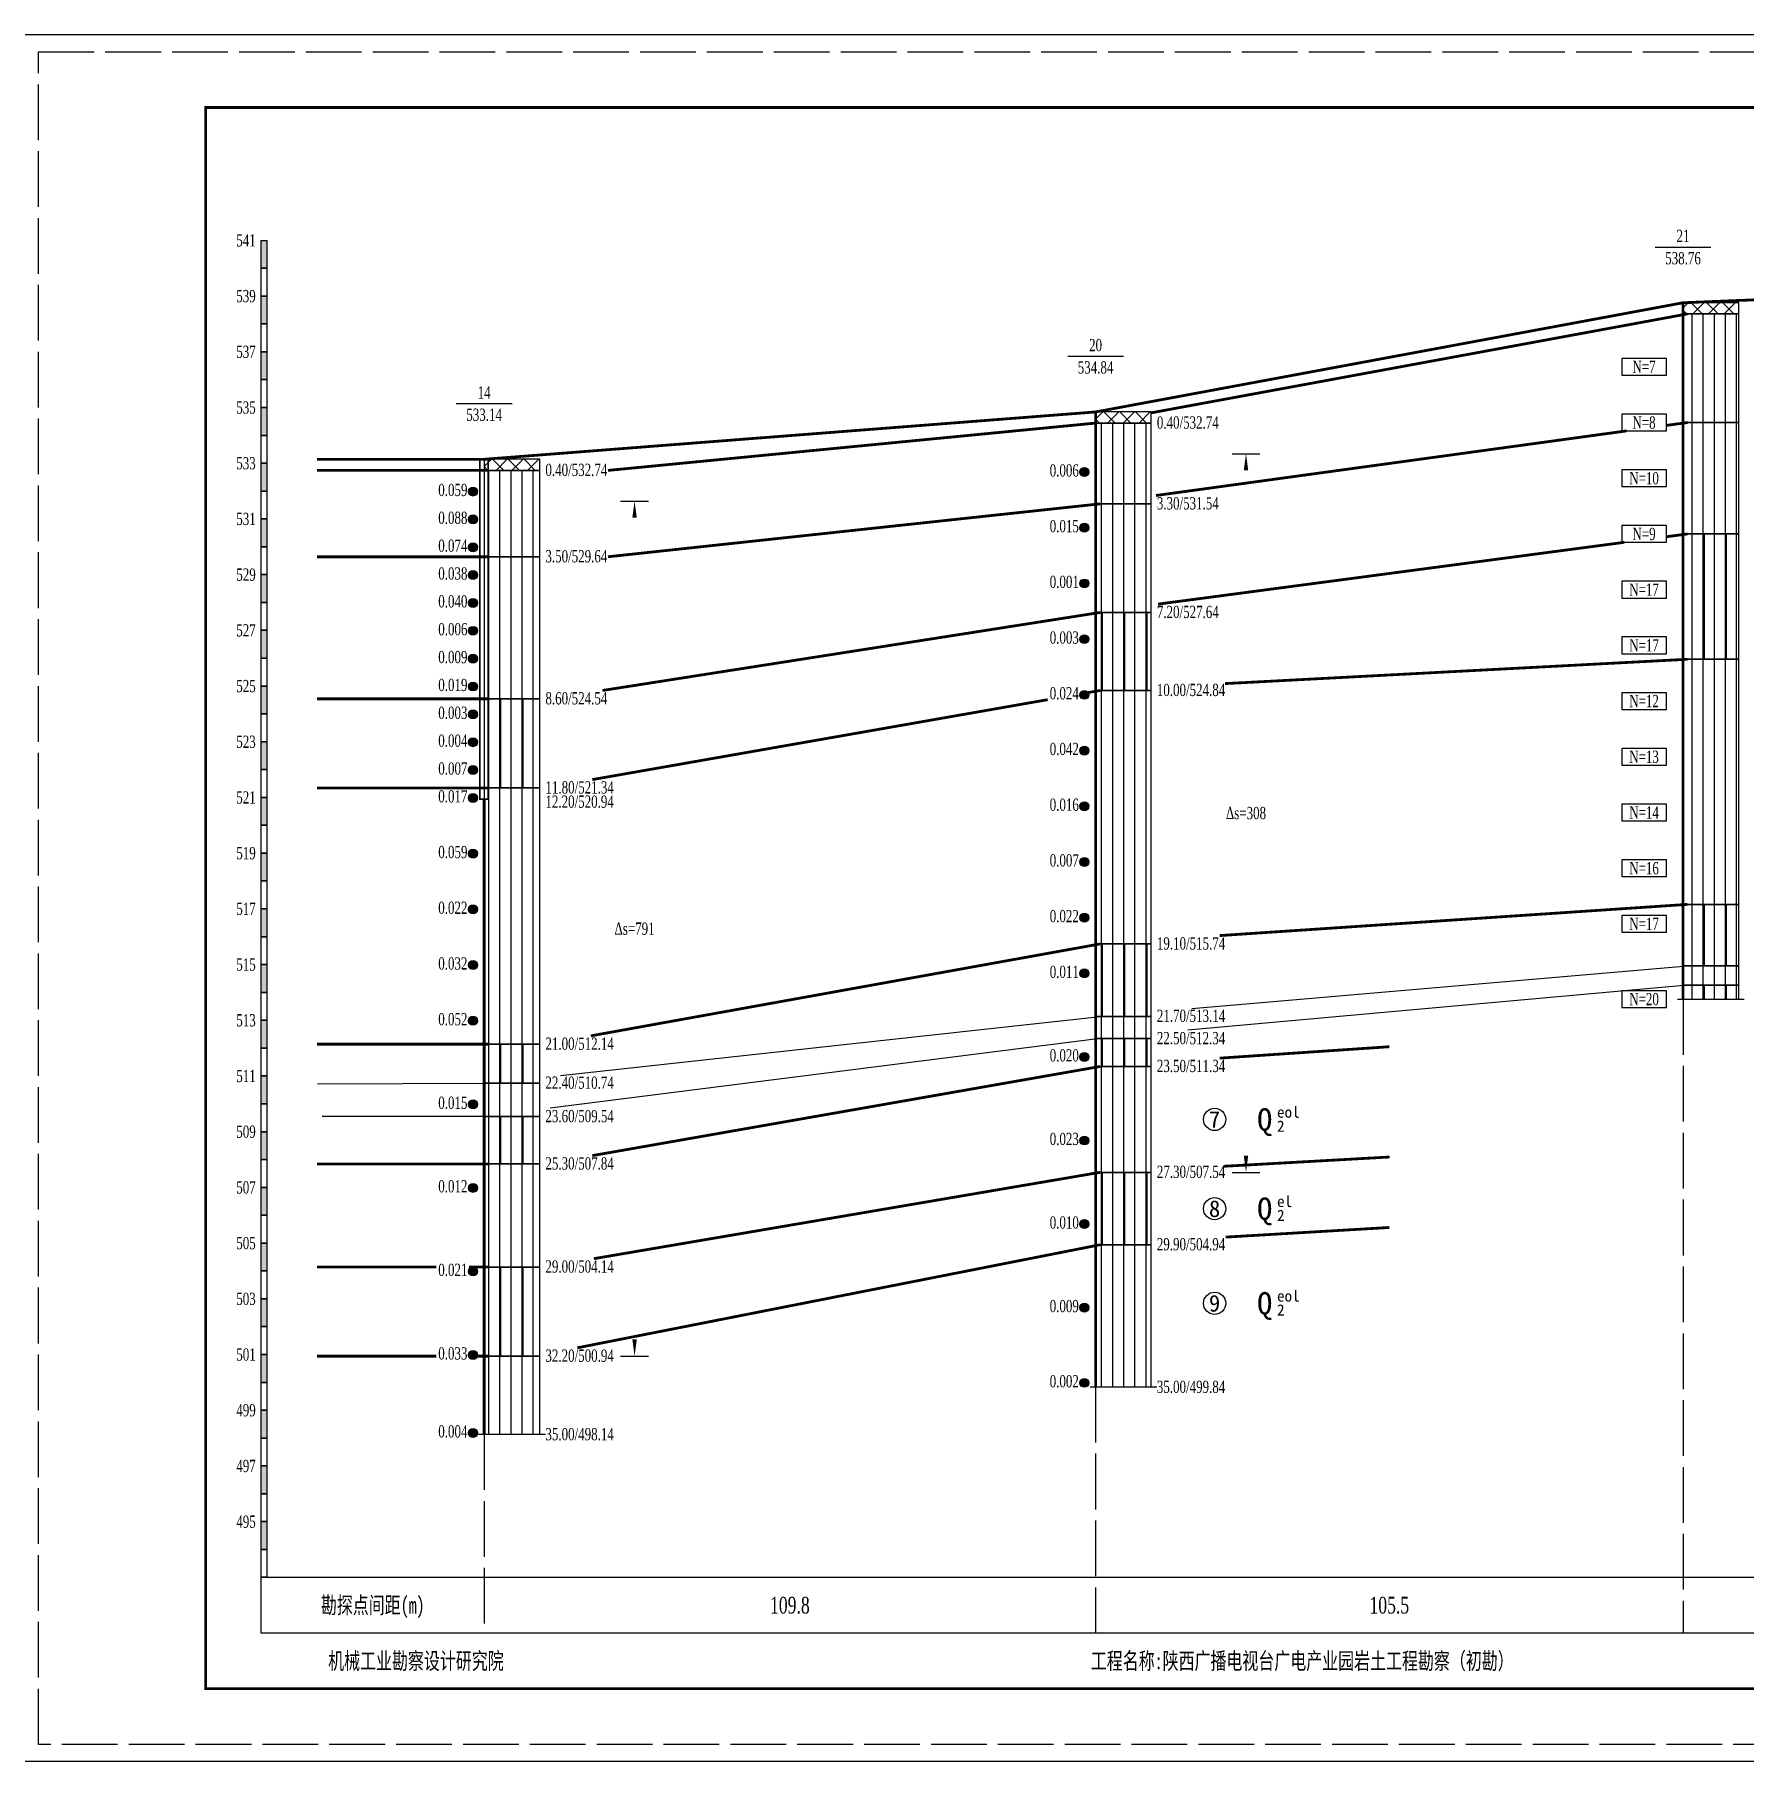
# Model space of a CAD drawing. Header units: millimetres. Extents: x -242 to 4355, y 2409 to 2741.
# Drawn here: x 2080.5 to 2387.4, y 2420 to 2730 of the extents above; entities that cross this region are included whole.
import ezdxf
from ezdxf.enums import TextEntityAlignment as Align

# ---------------------------------------------------------------- set-up
doc = ezdxf.new("R2010")
doc.units = ezdxf.units.MM
doc.linetypes.add('XX', pattern=[12, 10, -2])
doc.layers.add('MASKTEXT', color=7, linetype='Continuous')
doc.layers.add('黄土', color=52, linetype='Continuous')
doc.layers.add('打印边线框', color=3, linetype='Continuous', plot=False)
doc.styles.add('Dzcd', font='TIMES.TTF')
doc.styles.get("Standard").update_dxf_attribs({"font": 'SimSun.ttf'})
pattern_1 = [(45, (2161.1812, -11.947), (-1.4142136, 1.4142136), []), (315, (2161.1812, -11.947), (1.4142136, 1.4142136), [])]
pattern_2 = [(90, (0, 3.1), (-2, 1e-16), [])]
pattern_3 = [(90, (0, 3.1), (-2, 1e-16), []), (90, (0.1, 3.1), (-4, 2e-16), []), (90, (0.2, 3.1), (-4, 2e-16), [])]

# ---------------------------------------------------------------- blocks, each defined once
blk = doc.blocks.new('TL_YZY')
h = blk.add_hatch(color=256)
edge = h.paths.add_edge_path()
edge.add_arc((0, -0.79), 0.8, 0, 360)
blk.add_circle((0, -0.79), 0.8)
blk = doc.blocks.new('TL_BGN')
for p, q in [((0, -3), (0, 0)), ((0, 0), (-8, 0)), ((-8, 0), (-8, -3)), ((-8, -3), (0, -3))]:
    blk.add_line(p, q)

msp = doc.modelspace()

# ---------------------------------------------------------------- hatches: boundary and pattern name
for points in [[(2121.181, 2688.053), (2121.181, 2693.053), (2122.181, 2693.053), (2122.181, 2688.053)], [(2121.181, 2678.053), (2121.181, 2683.053), (2122.181, 2683.053), (2122.181, 2678.053)], [(2121.181, 2668.053), (2121.181, 2673.053), (2122.181, 2673.053), (2122.181, 2668.053)], [(2121.181, 2658.053), (2121.181, 2663.053), (2122.181, 2663.053), (2122.181, 2658.053)], [(2121.181, 2648.053), (2121.181, 2653.053), (2122.181, 2653.053), (2122.181, 2648.053)], [(2121.181, 2638.053), (2121.181, 2643.053), (2122.181, 2643.053), (2122.181, 2638.053)], [(2121.181, 2628.053), (2121.181, 2633.053), (2122.181, 2633.053), (2122.181, 2628.053)], [(2121.181, 2618.053), (2121.181, 2623.053), (2122.181, 2623.053), (2122.181, 2618.053)], [(2121.181, 2608.053), (2121.181, 2613.053), (2122.181, 2613.053), (2122.181, 2608.053)], [(2121.181, 2598.053), (2121.181, 2603.053), (2122.181, 2603.053), (2122.181, 2598.053)], [(2121.181, 2588.053), (2121.181, 2593.053), (2122.181, 2593.053), (2122.181, 2588.053)], [(2121.181, 2578.053), (2121.181, 2583.053), (2122.181, 2583.053), (2122.181, 2578.053)], [(2121.181, 2568.053), (2121.181, 2573.053), (2122.181, 2573.053), (2122.181, 2568.053)], [(2121.181, 2558.053), (2121.181, 2563.053), (2122.181, 2563.053), (2122.181, 2558.053)], [(2121.181, 2548.053), (2121.181, 2553.053), (2122.181, 2553.053), (2122.181, 2548.053)], [(2121.181, 2538.053), (2121.181, 2543.053), (2122.181, 2543.053), (2122.181, 2538.053)], [(2121.181, 2528.053), (2121.181, 2533.053), (2122.181, 2533.053), (2122.181, 2528.053)], [(2121.181, 2518.053), (2121.181, 2523.053), (2122.181, 2523.053), (2122.181, 2518.053)], [(2121.181, 2508.053), (2121.181, 2513.053), (2122.181, 2513.053), (2122.181, 2508.053)], [(2121.181, 2498.053), (2121.181, 2503.053), (2122.181, 2503.053), (2122.181, 2498.053)], [(2121.181, 2488.053), (2121.181, 2493.053), (2122.181, 2493.053), (2122.181, 2488.053)], [(2121.181, 2478.053), (2121.181, 2483.053), (2122.181, 2483.053), (2122.181, 2478.053)], [(2121.181, 2468.053), (2121.181, 2473.053), (2122.181, 2473.053), (2122.181, 2468.053)], [(2121.181, 2458.053), (2121.181, 2463.053), (2122.181, 2463.053), (2122.181, 2458.053)]]:
    msp.add_hatch(color=0).paths.add_polyline_path(points)
h = msp.add_hatch()
h.set_pattern_fill('素填土', color=0, scale=0.5, style=0)
h.set_pattern_definition(pattern_1)
h.paths.add_polyline_path([(2376.381, 2681.853), (2376.381, 2679.853), (2386.381, 2679.853), (2386.381, 2681.853)])
h = msp.add_hatch()
h.set_pattern_fill('素填土', color=0, scale=0.5, style=0)
h.set_pattern_definition([(45, (2270.9312, -3.447), (-1.4142136, 1.4142136), []), (315, (2270.9312, -3.447), (1.4142136, 1.4142136), [])])
h.paths.add_polyline_path([(2270.931, 2662.253), (2270.931, 2660.253), (2280.931, 2660.253), (2280.931, 2662.253)])
h = msp.add_hatch()
h.set_pattern_fill('素填土', color=0, scale=0.5, style=0)
h.set_pattern_definition(pattern_1)
h.paths.add_polyline_path([(2161.181, 2653.753), (2161.181, 2651.753), (2171.181, 2651.753), (2171.181, 2653.753)])
h = msp.add_hatch()
h.set_pattern_fill('古土壤', color=0, scale=0.5, style=0)
h.set_pattern_definition(pattern_3)
h.paths.add_polyline_path([(2376.381, 2640.353), (2376.381, 2617.853), (2386.381, 2617.853), (2386.381, 2640.353)])
h = msp.add_hatch()
h.set_pattern_fill('古土壤', color=0, scale=0.5, style=0)
h.set_pattern_definition(pattern_3)
h.paths.add_polyline_path([(2270.931, 2626.253), (2270.931, 2612.253), (2280.931, 2612.253), (2280.931, 2626.253)])
h = msp.add_hatch()
h.set_pattern_fill('古土壤', color=0, scale=0.5, style=0)
h.set_pattern_definition(pattern_3)
h.paths.add_polyline_path([(2161.181, 2610.753), (2161.181, 2594.753), (2171.181, 2594.753), (2171.181, 2610.753)])
h = msp.add_hatch()
h.set_pattern_fill('古土壤', color=0, scale=0.5, style=0)
h.set_pattern_definition(pattern_3)
h.paths.add_polyline_path([(2376.381, 2573.853), (2376.381, 2562.853), (2386.381, 2562.853), (2386.381, 2573.853)])
h = msp.add_hatch()
h.set_pattern_fill('古土壤', color=0, scale=0.5, style=0)
h.set_pattern_definition(pattern_3)
h.paths.add_polyline_path([(2270.931, 2566.753), (2270.931, 2553.753), (2280.931, 2553.753), (2280.931, 2566.753)])
h = msp.add_hatch()
h.set_pattern_fill('古土壤', color=0, scale=0.5, style=0)
h.set_pattern_definition(pattern_3)
h.paths.add_polyline_path([(2376.381, 2559.353), (2376.381, 2556.853), (2386.381, 2556.853), (2386.381, 2559.353)])
h = msp.add_hatch()
h.set_pattern_fill('古土壤', color=0, scale=0.5, style=0)
h.set_pattern_definition(pattern_3)
h.paths.add_polyline_path([(2161.181, 2548.753), (2161.181, 2541.753), (2171.181, 2541.753), (2171.181, 2548.753)])
h = msp.add_hatch()
h.set_pattern_fill('古土壤', color=0, scale=0.5, style=0)
h.set_pattern_definition(pattern_3)
h.paths.add_polyline_path([(2270.931, 2549.753), (2270.931, 2544.753), (2280.931, 2544.753), (2280.931, 2549.753)])
h = msp.add_hatch()
h.set_pattern_fill('古土壤', color=0, scale=0.5, style=0)
h.set_pattern_definition(pattern_3)
h.paths.add_polyline_path([(2161.181, 2535.753), (2161.181, 2527.253), (2171.181, 2527.253), (2171.181, 2535.753)])
h = msp.add_hatch()
h.set_pattern_fill('古土壤', color=0, scale=0.5, style=0)
h.set_pattern_definition(pattern_3)
h.paths.add_polyline_path([(2270.931, 2525.753), (2270.931, 2512.753), (2280.931, 2512.753), (2280.931, 2525.753)])
h = msp.add_hatch()
h.set_pattern_fill('古土壤', color=0, scale=0.5, style=0)
h.set_pattern_definition(pattern_3)
h.paths.add_polyline_path([(2161.181, 2508.753), (2161.181, 2492.753), (2171.181, 2492.753), (2171.181, 2508.753)])
at = {"layer": '黄土'}
h = msp.add_hatch(dxfattribs=at)
h.set_pattern_fill('黄土', color=0, scale=0.5, style=0)
h.set_pattern_definition(pattern_2)
h.paths.add_polyline_path([(2376.381, 2679.853), (2376.381, 2660.353), (2386.381, 2660.353), (2386.381, 2679.853)])
h = msp.add_hatch(dxfattribs=at)
h.set_pattern_fill('黄土', color=0, scale=0.5, style=0)
h.set_pattern_definition(pattern_2)
h.paths.add_polyline_path([(2270.931, 2660.253), (2270.931, 2645.753), (2280.931, 2645.753), (2280.931, 2660.253)])
h = msp.add_hatch(dxfattribs=at)
h.set_pattern_fill('黄土', color=0, scale=0.5, style=0)
h.set_pattern_definition(pattern_2)
h.paths.add_polyline_path([(2376.381, 2660.353), (2376.381, 2640.353), (2386.381, 2640.353), (2386.381, 2660.353)])
h = msp.add_hatch(dxfattribs=at)
h.set_pattern_fill('黄土', color=0, scale=0.5, style=0)
h.set_pattern_definition(pattern_2)
h.paths.add_polyline_path([(2161.181, 2651.753), (2161.181, 2636.253), (2171.181, 2636.253), (2171.181, 2651.753)])
h = msp.add_hatch(dxfattribs=at)
h.set_pattern_fill('黄土', color=0, scale=0.5, style=0)
h.set_pattern_definition(pattern_2)
h.paths.add_polyline_path([(2270.931, 2645.753), (2270.931, 2626.253), (2280.931, 2626.253), (2280.931, 2645.753)])
h = msp.add_hatch(dxfattribs=at)
h.set_pattern_fill('黄土', color=0, scale=0.5, style=0)
h.set_pattern_definition(pattern_2)
h.paths.add_polyline_path([(2161.181, 2636.253), (2161.181, 2610.753), (2171.181, 2610.753), (2171.181, 2636.253)])
h = msp.add_hatch(dxfattribs=at)
h.set_pattern_fill('黄土', color=0, scale=0.5, style=0)
h.set_pattern_definition(pattern_2)
h.paths.add_polyline_path([(2376.381, 2617.853), (2376.381, 2573.853), (2386.381, 2573.853), (2386.381, 2617.853)])
h = msp.add_hatch(dxfattribs=at)
h.set_pattern_fill('黄土', color=0, scale=0.5, style=0)
h.set_pattern_definition(pattern_2)
h.paths.add_polyline_path([(2270.931, 2612.253), (2270.931, 2566.753), (2280.931, 2566.753), (2280.931, 2612.253)])
h = msp.add_hatch(dxfattribs=at)
h.set_pattern_fill('黄土', color=0, scale=0.5, style=0)
h.set_pattern_definition(pattern_2)
h.paths.add_polyline_path([(2161.181, 2594.753), (2161.181, 2548.753), (2171.181, 2548.753), (2171.181, 2594.753)])
h = msp.add_hatch(dxfattribs=at)
h.set_pattern_fill('黄土', color=0, scale=0.5, style=0)
h.set_pattern_definition(pattern_2)
h.paths.add_polyline_path([(2376.381, 2562.853), (2376.381, 2559.353), (2386.381, 2559.353), (2386.381, 2562.853)])
h = msp.add_hatch(dxfattribs=at)
h.set_pattern_fill('黄土', color=0, scale=0.5, style=0)
h.set_pattern_definition(pattern_2)
h.paths.add_polyline_path([(2270.931, 2553.753), (2270.931, 2549.753), (2280.931, 2549.753), (2280.931, 2553.753)])
h = msp.add_hatch(dxfattribs=at)
h.set_pattern_fill('黄土', color=0, scale=0.5, style=0)
h.set_pattern_definition(pattern_2)
h.paths.add_polyline_path([(2270.931, 2544.753), (2270.931, 2525.753), (2280.931, 2525.753), (2280.931, 2544.753)])
h = msp.add_hatch(dxfattribs=at)
h.set_pattern_fill('黄土', color=0, scale=0.5, style=0)
h.set_pattern_definition(pattern_2)
h.paths.add_polyline_path([(2161.181, 2541.753), (2161.181, 2535.753), (2171.181, 2535.753), (2171.181, 2541.753)])
h = msp.add_hatch(dxfattribs=at)
h.set_pattern_fill('黄土', color=0, scale=0.5, style=0)
h.set_pattern_definition(pattern_2)
h.paths.add_polyline_path([(2161.181, 2527.253), (2161.181, 2508.753), (2171.181, 2508.753), (2171.181, 2527.253)])
h = msp.add_hatch(dxfattribs=at)
h.set_pattern_fill('黄土', color=0, scale=0.5, style=0)
h.set_pattern_definition(pattern_2)
h.paths.add_polyline_path([(2270.931, 2512.753), (2270.931, 2487.253), (2280.931, 2487.253), (2280.931, 2512.753)])
h = msp.add_hatch(dxfattribs=at)
h.set_pattern_fill('黄土', color=0, scale=0.5, style=0)
h.set_pattern_definition(pattern_2)
h.paths.add_polyline_path([(2161.181, 2492.753), (2161.181, 2478.753), (2171.181, 2478.753), (2171.181, 2492.753)])

# ---------------------------------------------------------------- linework, layer by layer
at = {"color": 0}
for p, q in [((2371.381, 2691.853), (2381.381, 2691.853)), ((2265.931, 2672.253), (2275.931, 2672.253)), ((2156.181, 2663.753), (2166.181, 2663.753)), ((2295.431, 2654.753), (2300.431, 2654.753)), ((2185.681, 2646.253), (2190.681, 2646.253)), ((2288.208, 2555.153), (2377.181, 2562.853)), ((2377.181, 2559.353), (2287.492, 2551.253)), ((2375.381, 2556.853), (2387.381, 2556.853)), ((2174.874, 2543.153), (2271.731, 2553.753)), ((2271.731, 2549.753), (2173.029, 2537.253)), ((2131.281, 2541.653), (2161.981, 2541.753)), ((2161.181, 2535.753), (2132.081, 2535.753)), ((2295.431, 2525.753), (2300.431, 2525.753)), ((2185.681, 2492.753), (2190.681, 2492.753)), ((2269.931, 2487.253), (2281.931, 2487.253)), ((2160.181, 2478.753), (2172.181, 2478.753))]:
    msp.add_line(p, q, dxfattribs=at)
at = {"color": 0, "linetype": 'XX'}
for p, q in [((2376.381, 2556.853), (2376.381, 2443.053)), ((2270.931, 2487.253), (2270.931, 2443.053)), ((2161.181, 2478.753), (2161.181, 2443.053))]:
    msp.add_line(p, q, dxfattribs=at)
at = {"color": 0, "const_width": 0.5}
msp.add_lwpolyline([(2111.181, 2433.053), (2111.181, 2716.903), (2733.391, 2716.903), (2733.391, 2433.053)], close=True, dxfattribs=at)
at = {"color": 0}
for points in [[(2121.181, 2688.053), (2121.181, 2693.053), (2122.181, 2693.053), (2122.181, 2688.053)], [(2121.181, 2683.053), (2121.181, 2688.053), (2122.181, 2688.053), (2122.181, 2683.053)], [(2121.181, 2678.053), (2121.181, 2683.053), (2122.181, 2683.053), (2122.181, 2678.053)], [(2376.381, 2681.853), (2376.381, 2679.853), (2386.381, 2679.853), (2386.381, 2681.853)], [(2376.381, 2679.853), (2376.381, 2660.353), (2386.381, 2660.353), (2386.381, 2679.853)], [(2121.181, 2673.053), (2121.181, 2678.053), (2122.181, 2678.053), (2122.181, 2673.053)], [(2121.181, 2668.053), (2121.181, 2673.053), (2122.181, 2673.053), (2122.181, 2668.053)], [(2121.181, 2663.053), (2121.181, 2668.053), (2122.181, 2668.053), (2122.181, 2663.053)], [(2121.181, 2658.053), (2121.181, 2663.053), (2122.181, 2663.053), (2122.181, 2658.053)], [(2270.931, 2662.253), (2270.931, 2660.253), (2280.931, 2660.253), (2280.931, 2662.253)], [(2270.931, 2660.253), (2270.931, 2645.753), (2280.931, 2645.753), (2280.931, 2660.253)], [(2376.381, 2660.353), (2376.381, 2640.353), (2386.381, 2640.353), (2386.381, 2660.353)], [(2121.181, 2653.053), (2121.181, 2658.053), (2122.181, 2658.053), (2122.181, 2653.053)], [(2161.181, 2653.753), (2161.181, 2651.753), (2171.181, 2651.753), (2171.181, 2653.753)], [(2121.181, 2648.053), (2121.181, 2653.053), (2122.181, 2653.053), (2122.181, 2648.053)], [(2161.181, 2651.753), (2161.181, 2636.253), (2171.181, 2636.253), (2171.181, 2651.753)], [(2121.181, 2643.053), (2121.181, 2648.053), (2122.181, 2648.053), (2122.181, 2643.053)], [(2270.931, 2645.753), (2270.931, 2626.253), (2280.931, 2626.253), (2280.931, 2645.753)], [(2121.181, 2638.053), (2121.181, 2643.053), (2122.181, 2643.053), (2122.181, 2638.053)], [(2376.381, 2640.353), (2376.381, 2617.853), (2386.381, 2617.853), (2386.381, 2640.353)], [(2121.181, 2633.053), (2121.181, 2638.053), (2122.181, 2638.053), (2122.181, 2633.053)], [(2161.181, 2636.253), (2161.181, 2610.753), (2171.181, 2610.753), (2171.181, 2636.253)], [(2121.181, 2628.053), (2121.181, 2633.053), (2122.181, 2633.053), (2122.181, 2628.053)], [(2121.181, 2623.053), (2121.181, 2628.053), (2122.181, 2628.053), (2122.181, 2623.053)], [(2270.931, 2626.253), (2270.931, 2612.253), (2280.931, 2612.253), (2280.931, 2626.253)], [(2121.181, 2618.053), (2121.181, 2623.053), (2122.181, 2623.053), (2122.181, 2618.053)], [(2121.181, 2613.053), (2121.181, 2618.053), (2122.181, 2618.053), (2122.181, 2613.053)], [(2376.381, 2617.853), (2376.381, 2573.853), (2386.381, 2573.853), (2386.381, 2617.853)], [(2121.181, 2608.053), (2121.181, 2613.053), (2122.181, 2613.053), (2122.181, 2608.053)], [(2161.181, 2610.753), (2161.181, 2594.753), (2171.181, 2594.753), (2171.181, 2610.753)], [(2270.931, 2612.253), (2270.931, 2566.753), (2280.931, 2566.753), (2280.931, 2612.253)], [(2121.181, 2603.053), (2121.181, 2608.053), (2122.181, 2608.053), (2122.181, 2603.053)], [(2121.181, 2598.053), (2121.181, 2603.053), (2122.181, 2603.053), (2122.181, 2598.053)], [(2121.181, 2593.053), (2121.181, 2598.053), (2122.181, 2598.053), (2122.181, 2593.053)], [(2161.181, 2594.753), (2161.181, 2548.753), (2171.181, 2548.753), (2171.181, 2594.753)], [(2121.181, 2588.053), (2121.181, 2593.053), (2122.181, 2593.053), (2122.181, 2588.053)], [(2121.181, 2583.053), (2121.181, 2588.053), (2122.181, 2588.053), (2122.181, 2583.053)], [(2121.181, 2578.053), (2121.181, 2583.053), (2122.181, 2583.053), (2122.181, 2578.053)], [(2121.181, 2573.053), (2121.181, 2578.053), (2122.181, 2578.053), (2122.181, 2573.053)], [(2121.181, 2568.053), (2121.181, 2573.053), (2122.181, 2573.053), (2122.181, 2568.053)], [(2376.381, 2573.853), (2376.381, 2562.853), (2386.381, 2562.853), (2386.381, 2573.853)], [(2121.181, 2563.053), (2121.181, 2568.053), (2122.181, 2568.053), (2122.181, 2563.053)], [(2270.931, 2566.753), (2270.931, 2553.753), (2280.931, 2553.753), (2280.931, 2566.753)], [(2121.181, 2558.053), (2121.181, 2563.053), (2122.181, 2563.053), (2122.181, 2558.053)], [(2376.381, 2562.853), (2376.381, 2559.353), (2386.381, 2559.353), (2386.381, 2562.853)], [(2121.181, 2553.053), (2121.181, 2558.053), (2122.181, 2558.053), (2122.181, 2553.053)], [(2376.381, 2559.353), (2376.381, 2556.853), (2386.381, 2556.853), (2386.381, 2559.353)], [(2121.181, 2548.053), (2121.181, 2553.053), (2122.181, 2553.053), (2122.181, 2548.053)], [(2270.931, 2553.753), (2270.931, 2549.753), (2280.931, 2549.753), (2280.931, 2553.753)], [(2161.181, 2548.753), (2161.181, 2541.753), (2171.181, 2541.753), (2171.181, 2548.753)], [(2270.931, 2549.753), (2270.931, 2544.753), (2280.931, 2544.753), (2280.931, 2549.753)], [(2121.181, 2543.053), (2121.181, 2548.053), (2122.181, 2548.053), (2122.181, 2543.053)], [(2121.181, 2538.053), (2121.181, 2543.053), (2122.181, 2543.053), (2122.181, 2538.053)], [(2270.931, 2544.753), (2270.931, 2525.753), (2280.931, 2525.753), (2280.931, 2544.753)], [(2161.181, 2541.753), (2161.181, 2535.753), (2171.181, 2535.753), (2171.181, 2541.753)], [(2121.181, 2533.053), (2121.181, 2538.053), (2122.181, 2538.053), (2122.181, 2533.053)], [(2121.181, 2528.053), (2121.181, 2533.053), (2122.181, 2533.053), (2122.181, 2528.053)], [(2161.181, 2535.753), (2161.181, 2527.253), (2171.181, 2527.253), (2171.181, 2535.753)], [(2121.181, 2523.053), (2121.181, 2528.053), (2122.181, 2528.053), (2122.181, 2523.053)], [(2161.181, 2527.253), (2161.181, 2508.753), (2171.181, 2508.753), (2171.181, 2527.253)], [(2270.931, 2525.753), (2270.931, 2512.753), (2280.931, 2512.753), (2280.931, 2525.753)], [(2121.181, 2518.053), (2121.181, 2523.053), (2122.181, 2523.053), (2122.181, 2518.053)], [(2121.181, 2513.053), (2121.181, 2518.053), (2122.181, 2518.053), (2122.181, 2513.053)], [(2121.181, 2508.053), (2121.181, 2513.053), (2122.181, 2513.053), (2122.181, 2508.053)], [(2270.931, 2512.753), (2270.931, 2487.253), (2280.931, 2487.253), (2280.931, 2512.753)], [(2121.181, 2503.053), (2121.181, 2508.053), (2122.181, 2508.053), (2122.181, 2503.053)], [(2161.181, 2508.753), (2161.181, 2492.753), (2171.181, 2492.753), (2171.181, 2508.753)], [(2121.181, 2498.053), (2121.181, 2503.053), (2122.181, 2503.053), (2122.181, 2498.053)], [(2121.181, 2493.053), (2121.181, 2498.053), (2122.181, 2498.053), (2122.181, 2493.053)], [(2121.181, 2488.053), (2121.181, 2493.053), (2122.181, 2493.053), (2122.181, 2488.053)], [(2161.181, 2492.753), (2161.181, 2478.753), (2171.181, 2478.753), (2171.181, 2492.753)], [(2121.181, 2483.053), (2121.181, 2488.053), (2122.181, 2488.053), (2122.181, 2483.053)], [(2121.181, 2478.053), (2121.181, 2483.053), (2122.181, 2483.053), (2122.181, 2478.053)], [(2121.181, 2473.053), (2121.181, 2478.053), (2122.181, 2478.053), (2122.181, 2473.053)], [(2121.181, 2468.053), (2121.181, 2473.053), (2122.181, 2473.053), (2122.181, 2468.053)], [(2121.181, 2463.053), (2121.181, 2468.053), (2122.181, 2468.053), (2122.181, 2463.053)], [(2121.181, 2458.053), (2121.181, 2463.053), (2122.181, 2463.053), (2122.181, 2458.053)], [(2121.181, 2453.053), (2121.181, 2458.053), (2122.181, 2458.053), (2122.181, 2453.053)], [(2121.181, 2453.053), (2723.391, 2453.053), (2723.391, 2443.053), (2121.181, 2443.053)]]:
    msp.add_lwpolyline(points, close=True, dxfattribs=at)
at = {"color": 0, "const_width": 0.5}
for points in [[(2131.181, 2653.753), (2161.181, 2653.753), (2188.619, 2655.878), (2216.056, 2658.003), (2243.494, 2660.128), (2270.931, 2662.253), (2297.294, 2667.153), (2323.656, 2672.053), (2350.019, 2676.953), (2376.381, 2681.853), (2401.979, 2682.903), (2427.576, 2683.953), (2453.174, 2685.003), (2478.771, 2686.053), (2504.394, 2686.265), (2530.016, 2686.478), (2555.639, 2686.69), (2581.261, 2686.903), (2591.261, 2686.903)], [(2280.931, 2662.098), (2377.181, 2679.853)], [(2183.396, 2651.753), (2270.931, 2660.253)], [(2373.381, 2659.831), (2377.181, 2660.353)], [(2281.762, 2647.253), (2366.256, 2658.853)], [(2161.981, 2651.753), (2131.181, 2651.753)], [(2183.396, 2636.253), (2271.731, 2645.753)], [(2282.15, 2627.753), (2365.868, 2638.853)], [(2373.381, 2639.849), (2377.181, 2640.353)], [(2161.981, 2636.253), (2131.181, 2636.253)], [(2182.428, 2612.253), (2271.731, 2626.253)], [(2294.161, 2613.486), (2377.181, 2617.853)], [(2161.981, 2610.753), (2131.181, 2610.753)], [(2180.586, 2596.253), (2262.337, 2610.604)], [(2268.412, 2611.67), (2271.731, 2612.253)], [(2161.981, 2594.753), (2131.181, 2594.753)], [(2293.22, 2568.253), (2377.181, 2573.853)], [(2180.328, 2550.253), (2271.731, 2566.753)], [(2161.981, 2548.753), (2131.181, 2548.753)], [(2293.22, 2546.253), (2323.656, 2548.301)], [(2180.586, 2528.753), (2271.731, 2544.753)], [(2161.981, 2527.253), (2131.181, 2527.253)], [(2293.933, 2526.838), (2323.7, 2528.506)], [(2180.865, 2510.253), (2271.731, 2525.753)], [(2294.3, 2514.127), (2323.648, 2515.853)], [(2177.902, 2494.253), (2271.731, 2512.753)], [(2152.587, 2508.753), (2131.181, 2508.753)], [(2161.981, 2508.753), (2158.464, 2508.753)], [(2152.587, 2492.753), (2131.181, 2492.753)], [(2161.981, 2492.753), (2158.552, 2492.753)]]:
    msp.add_lwpolyline(points, dxfattribs=at)
at = {"color": 0}
for points in [[(2376.381, 2681.853, 0.5, 0.5, 0), (2376.381, 2556.853, 0, 0, 0)], [(2270.931, 2662.253, 0.5, 0.5, 0), (2270.931, 2487.253, 0, 0, 0)], [(2160.431, 2653.753, 0.3, 0.3, 0), (2160.431, 2592.753, 0.3, 0.3, 0), (2161.931, 2592.753, 0.3, 0.3, 0), (2161.931, 2653.753, 0, 0, 0)], [(2297.931, 2591.753, 0, 0, 0), (2297.931, 2654.753, 0, 0.8, 0), (2297.931, 2651.753, 0, 0, 0)], [(2188.181, 2571.003, 0, 0, 0), (2188.181, 2646.253, 0, 0.8, 0), (2188.181, 2643.253, 0, 0, 0)], [(2161.181, 2592.753, 0.5, 0.5, 0), (2161.181, 2478.753, 0, 0, 0)], [(2297.931, 2588.753, 0, 0, 0), (2297.931, 2525.753, 0, 0.8, 0), (2297.931, 2528.753, 0, 0, 0)], [(2188.181, 2568.003, 0, 0, 0), (2188.181, 2492.753, 0, 0.8, 0), (2188.181, 2495.753, 0, 0, 0)]]:
    msp.add_lwpolyline(points, format="xyseb", dxfattribs=at)
for centre in [(2292.294, 2535.253), (2292.294, 2519.232), (2292.294, 2502.253)]:
    msp.add_circle(centre, 2, dxfattribs=at)
at = {"layer": '打印边线框'}
msp.add_lwpolyline([(-80, 2420), (-80, 2730), (4354.562, 2730), (4354.562, 2420), (-80, 2420)], dxfattribs=at)
at = {"layer": '打印边线框', "color": 3, "linetype": 'XX'}
msp.add_lwpolyline([(2081.181, 2423.053), (2081.181, 2726.903), (2743.391, 2726.903), (2743.391, 2423.053)], close=True, dxfattribs=at)

# ---------------------------------------------------------------- block references
at = {"color": 0}
for name, p in [('TL_BGN', (2373.381, 2671.853)), ('TL_BGN', (2373.381, 2661.853)), ('TL_YZY', (2268.931, 2652.253)), ('TL_BGN', (2373.381, 2651.853)), ('TL_YZY', (2159.181, 2648.753)), ('TL_YZY', (2159.181, 2643.753)), ('TL_YZY', (2268.931, 2642.253)), ('TL_BGN', (2373.381, 2641.853)), ('TL_YZY', (2159.181, 2638.753)), ('TL_YZY', (2159.181, 2633.753)), ('TL_YZY', (2268.931, 2632.253)), ('TL_BGN', (2373.381, 2631.853)), ('TL_YZY', (2159.181, 2628.753)), ('TL_YZY', (2159.181, 2623.753)), ('TL_YZY', (2268.931, 2622.253)), ('TL_BGN', (2373.381, 2621.853)), ('TL_YZY', (2159.181, 2618.753)), ('TL_YZY', (2159.181, 2613.753)), ('TL_YZY', (2268.931, 2612.253)), ('TL_BGN', (2373.381, 2611.853)), ('TL_YZY', (2159.181, 2608.753)), ('TL_YZY', (2159.181, 2603.753)), ('TL_YZY', (2268.931, 2602.253)), ('TL_BGN', (2373.381, 2601.853)), ('TL_YZY', (2159.181, 2598.753)), ('TL_YZY', (2159.181, 2593.753)), ('TL_YZY', (2268.931, 2592.253)), ('TL_BGN', (2373.381, 2591.853)), ('TL_YZY', (2159.181, 2583.753)), ('TL_YZY', (2268.931, 2582.253)), ('TL_BGN', (2373.381, 2581.853)), ('TL_YZY', (2159.181, 2573.753)), ('TL_YZY', (2268.931, 2572.253)), ('TL_BGN', (2373.381, 2571.853)), ('TL_YZY', (2159.181, 2563.753)), ('TL_YZY', (2268.931, 2562.253)), ('TL_BGN', (2373.381, 2558.353)), ('TL_YZY', (2159.181, 2553.753)), ('TL_YZY', (2268.931, 2547.253)), ('TL_YZY', (2159.181, 2538.753)), ('TL_YZY', (2268.931, 2532.253)), ('TL_YZY', (2159.181, 2523.753)), ('TL_YZY', (2268.931, 2517.253)), ('TL_YZY', (2159.181, 2508.753)), ('TL_YZY', (2268.931, 2502.253)), ('TL_YZY', (2159.181, 2493.753)), ('TL_YZY', (2268.931, 2488.753)), ('TL_YZY', (2159.181, 2479.753))]:
    msp.add_blockref(name, p, dxfattribs=at)

# ---------------------------------------------------------------- texts
at = {"color": 0, "style": 'Dzcd', "width": 0.7}
for s, p in [('541', (2120.181, 2693.053)), ('539', (2120.181, 2683.053)), ('537', (2120.181, 2673.053)), ('535', (2120.181, 2663.053)), ('533', (2120.181, 2653.053)), ('531', (2120.181, 2643.053)), ('529', (2120.181, 2633.053)), ('527', (2120.181, 2623.053)), ('525', (2120.181, 2613.053)), ('523', (2120.181, 2603.053)), ('521', (2120.181, 2593.053)), ('519', (2120.181, 2583.053)), ('517', (2120.181, 2573.053)), ('515', (2120.181, 2563.053)), ('513', (2120.181, 2553.053)), ('511', (2120.181, 2543.053)), ('509', (2120.181, 2533.053)), ('507', (2120.181, 2523.053)), ('505', (2120.181, 2513.053)), ('503', (2120.181, 2503.053)), ('501', (2120.181, 2493.053)), ('499', (2120.181, 2483.053)), ('497', (2120.181, 2473.053)), ('495', (2120.181, 2463.053))]:
    msp.add_text(s, height=2.2, dxfattribs=at).set_placement(p, align=Align.MIDDLE_RIGHT)
for s, height, p in [('21', 2.2, (2376.381, 2693.853)), ('538.76', 2.2, (2376.381, 2689.853)), ('20', 2.2, (2270.931, 2674.253)), ('534.84', 2.2, (2270.931, 2670.253)), ('14', 2.2, (2161.181, 2665.753)), ('533.14', 2.2, (2161.181, 2661.753)), ('109.8', 3, (2216.056, 2448.053)), ('105.5', 3, (2323.656, 2448.053))]:
    msp.add_text(s, height=height, dxfattribs=at).set_placement(p, align=Align.MIDDLE_CENTER)
for s, p in [('12.20/520.94', (2172.181, 2592.305)), ('35.00/499.84', (2281.931, 2487.253)), ('35.00/498.14', (2172.181, 2478.753))]:
    msp.add_text(s, height=2.2, dxfattribs=at).set_placement(p, align=Align.MIDDLE_LEFT)
at = {"color": 0}
for s, p in [('7', (2292.294, 2535.253)), ('8', (2292.294, 2519.232)), ('9', (2292.294, 2502.253))]:
    msp.add_text(s, height=3, dxfattribs=at).set_placement(p, align=Align.MIDDLE_CENTER)
at = {"color": 0, "width": 0.7}
msp.add_text('勘探点间距(m)', height=3, dxfattribs=at).set_placement((2141.181, 2448.053), align=Align.MIDDLE_CENTER)
for s, p in [('机械工业勘察设计研究院', (2133.181, 2438.053)), ('工程名称:陕西广播电视台广电产业园岩土工程勘察（初勘）', (2270.077, 2438.053))]:
    msp.add_text(s, height=3, dxfattribs=at).set_placement(p, align=Align.MIDDLE_LEFT)
at = {"layer": 'MASKTEXT', "color": 0, "style": 'Dzcd', "width": 0.7}
for s, p in [('N=7', (2369.381, 2670.353)), ('N=8', (2369.381, 2660.353)), ('N=10', (2369.381, 2650.353)), ('N=9', (2369.381, 2640.353)), ('N=17', (2369.381, 2630.353)), ('N=17', (2369.381, 2620.353)), ('N=12', (2369.381, 2610.353)), ('N=13', (2369.381, 2600.353)), ('Δs=308', (2297.931, 2590.253)), ('N=14', (2369.381, 2590.353)), ('N=16', (2369.381, 2580.353)), ('Δs=791', (2188.181, 2569.503)), ('N=17', (2369.381, 2570.353)), ('N=20', (2369.381, 2556.853))]:
    msp.add_text(s, height=2.2, dxfattribs=at).set_placement(p, align=Align.MIDDLE_CENTER)
for s, p in [('0.40/532.74', (2281.931, 2659.253)), ('0.40/532.74', (2172.181, 2650.753)), ('3.30/531.54', (2281.931, 2644.753)), ('3.50/529.64', (2172.181, 2635.253)), ('7.20/527.64', (2281.931, 2625.253)), ('10.00/524.84', (2281.931, 2611.253)), ('8.60/524.54', (2172.181, 2609.753)), ('11.80/521.34', (2172.181, 2593.753)), ('19.10/515.74', (2281.931, 2565.753)), ('21.70/513.14', (2281.931, 2552.753)), ('21.00/512.14', (2172.181, 2547.753)), ('22.50/512.34', (2281.931, 2548.753)), ('23.50/511.34', (2281.931, 2543.753)), ('22.40/510.74', (2172.181, 2540.753)), ('23.60/509.54', (2172.181, 2534.753)), ('25.30/507.84', (2172.181, 2526.253)), ('27.30/507.54', (2281.931, 2524.753)), ('29.90/504.94', (2281.931, 2511.753)), ('29.00/504.14', (2172.181, 2507.753)), ('32.20/500.94', (2172.181, 2491.753))]:
    msp.add_text(s, height=2.2, dxfattribs=at).set_placement(p)
at = {"layer": 'MASKTEXT', "style": 'Dzcd', "width": 0.7}
for s, p in [('0.006', (2267.931, 2650.653)), ('0.059', (2158.181, 2647.153)), ('0.088', (2158.181, 2642.153)), ('0.015', (2267.931, 2640.653)), ('0.074', (2158.181, 2637.153)), ('0.038', (2158.181, 2632.153)), ('0.001', (2267.931, 2630.653)), ('0.040', (2158.181, 2627.153)), ('0.006', (2158.181, 2622.153)), ('0.003', (2267.931, 2620.653)), ('0.009', (2158.181, 2617.153)), ('0.019', (2158.181, 2612.153)), ('0.024', (2267.931, 2610.653)), ('0.003', (2158.181, 2607.153)), ('0.004', (2158.181, 2602.153)), ('0.042', (2267.931, 2600.653)), ('0.007', (2158.181, 2597.153)), ('0.017', (2158.181, 2592.153)), ('0.016', (2267.931, 2590.653)), ('0.059', (2158.181, 2582.153)), ('0.007', (2267.931, 2580.653)), ('0.022', (2158.181, 2572.153)), ('0.022', (2267.931, 2570.653)), ('0.032', (2158.181, 2562.153)), ('0.011', (2267.931, 2560.653)), ('0.052', (2158.181, 2552.153)), ('0.020', (2267.931, 2545.653)), ('0.015', (2158.181, 2537.153)), ('0.023', (2267.931, 2530.653)), ('0.012', (2158.181, 2522.153)), ('0.010', (2267.931, 2515.653)), ('0.021', (2158.181, 2507.153)), ('0.009', (2267.931, 2500.653)), ('0.033', (2158.181, 2492.153)), ('0.002', (2267.931, 2487.153)), ('0.004', (2158.181, 2478.153))]:
    msp.add_text(s, height=2.2, dxfattribs=at).set_placement(p, align=Align.RIGHT)
at = {"layer": 'MASKTEXT', "color": 0}
for p in [(2301.294, 2535.253), (2301.294, 2519.232), (2301.294, 2502.253)]:
    msp.add_text('Q', height=4, dxfattribs=at).set_placement(p, align=Align.MIDDLE_CENTER)
for s, p in [('eol', (2303.494, 2535.553)), ('2', (2303.494, 2533.053)), ('el', (2303.494, 2519.532)), ('2', (2303.494, 2517.032)), ('2', (2303.494, 2500.053)), ('eol', (2303.494, 2502.553))]:
    msp.add_text(s, height=2, dxfattribs=at).set_placement(p)

doc.saveas('drawing.dxf')
